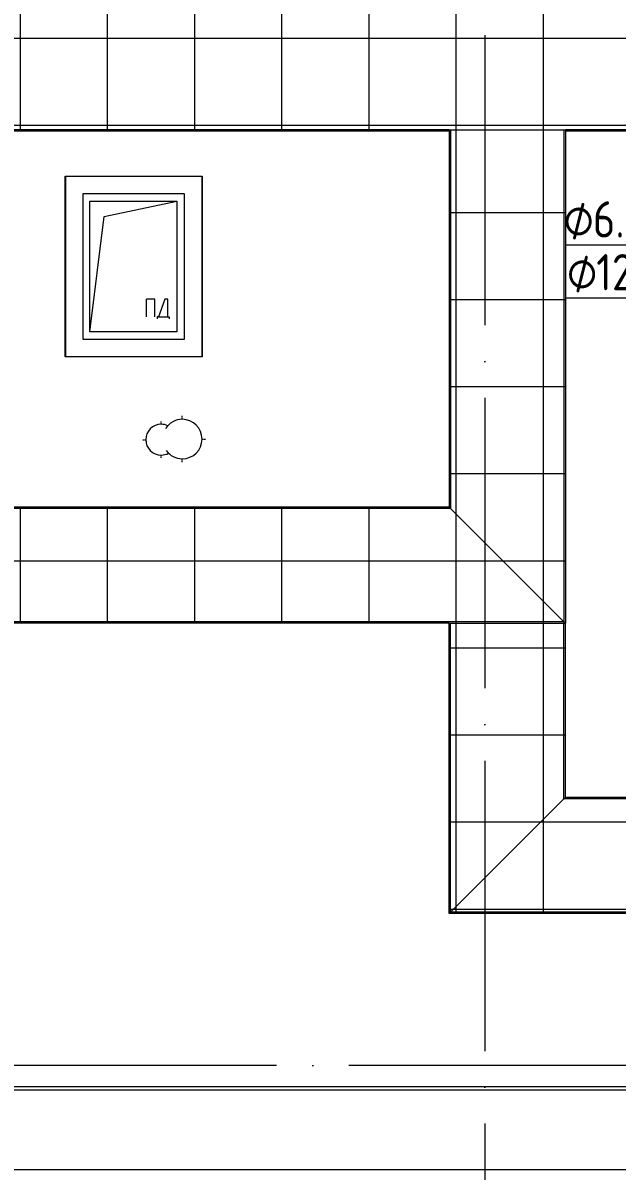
# Model space of a CAD drawing. Header units: millimetres. Extents: x -88595 to 880822, y -1054509 to -148035.
# Drawn here: x 518784 to 522874, y -283580 to -275669 of the extents above; entities that cross this region are included whole.
import ezdxf

# ---------------------------------------------------------------- set-up
doc = ezdxf.new("R2010")
doc.units = ezdxf.units.MM
doc.linetypes.add('ADSK_Линия сетки', pattern=[25, 20, -2.5, 0, -2.5])
doc.linetypes.add('ADSK_Осевая', pattern=[14, 10, -2, 0, -2])
for name, color, linetype, lineweight in [('Воздуховоды', 7, 'Continuous', 18), ('Крыша', 7, 'Continuous', 9), ('Марки', 7, 'Continuous', 20), ('Оборудование', 7, 'Continuous', 18), ('Ограждение', 7, 'Continuous', 9), ('Оси', 7, 'Continuous', 9), ('Стены внутренние', 7, 'Continuous', 18), ('Стены наружные', 7, 'Continuous', 18)]:
    doc.layers.add(name, color=color, linetype=linetype, lineweight=lineweight)
doc.styles.add('$3$GOST Common_3', font='GOST_Common.ttf', dxfattribs={"width": 0.9, "height": 250})
doc.styles.add('$7$GOST Common', font='GOST_Common.ttf', dxfattribs={"width": 0.9, "height": 250})
pattern_1 = [(0, (548766.5, 663825.2), (0, 600), []), (90, (548766.5, 663825.2), (-600, 4e-14), [])]

# ---------------------------------------------------------------- blocks, each defined once
blk = doc.blocks.new('$0$ADSK_M_Трубы - Диаметр_8-160846-В_Координация_кровля ОВ3')
at = {"layer": 'Марки'}
blk.add_line((0, 0), (8, 0), dxfattribs=at)
blk = doc.blocks.new('Кровля')
at = {"layer": 'Ограждение'}
h = blk.add_hatch(dxfattribs=at)
h.set_pattern_fill('FP_25', color=256, style=0, pattern_type=2)
h.set_pattern_definition(pattern_1)
h.paths.add_polyline_path([(564081.9, 650032.5), (562901.9, 651212.5), (516283.2, 651212.5), (516283.2, 650032.5), (564012.7, 650032.5)])
h = blk.add_hatch(dxfattribs=at)
h.set_pattern_fill('FP_65', color=256, style=0, pattern_type=2)
h.set_pattern_definition([(0, (548766.5, 658571.84), (0, 424.264), []), (90, (548766.5, 658571.84), (-600, 4e-14), [])])
h.paths.add_polyline_path([(564081.9, 650022.5), (564091.9, 650022.5), (564081.9, 650032.5), (534785.5, 650032.5), (534785.5, 650022.5), (564012.7, 650022.5)])
h.paths.add_polyline_path([(516283.2, 650022.5), (533985.5, 650022.5), (533985.5, 650032.5), (516283.2, 650032.5)])
h = blk.add_hatch(dxfattribs=at)
h.set_pattern_fill('FP_101', color=256, style=0, pattern_type=2)
h.set_pattern_definition([(0, (541019, 663825.2), (0, 600), []), (90, (541019, 663825.2), (-424.264, 3e-14), [])])
h.paths.add_polyline_path([(533995.5, 647422.5), (533995.5, 650032.5), (533985.5, 650032.5), (533985.5, 647432.5)])
h = blk.add_hatch(dxfattribs=at)
h.set_pattern_fill('FP_25', color=256, style=0, pattern_type=2)
h.set_pattern_definition(pattern_1)
h.paths.add_polyline_path([(534775.5, 646642.5), (534775.5, 650032.5), (533995.5, 650032.5), (533995.5, 647422.5), (534714.4, 646703.6)])
h = blk.add_hatch(dxfattribs=at)
h.set_pattern_fill('FP_100', color=256, style=0, pattern_type=2)
h.set_pattern_definition([(0, (542133, 663825.2), (0, 600), []), (90, (542133, 663825.2), (-424.264, 3e-14), [])])
h.paths.add_polyline_path([(534785.5, 646632.5), (534785.5, 650032.5), (534775.5, 650032.5), (534775.5, 646642.5)])
h = blk.add_hatch(dxfattribs=at)
h.set_pattern_fill('FP_18', color=256, style=0, pattern_type=2)
h.set_pattern_definition(pattern_1)
h.paths.add_polyline_path([(528995.5, 646642.5), (534775.5, 646642.5), (533995.5, 647422.5), (529775.5, 647422.5), (529056.6, 646703.6)])
h = blk.add_hatch(dxfattribs=at)
h.set_pattern_fill('FP_103', color=256, style=0, pattern_type=2)
h.set_pattern_definition([(0, (548766.5, 655985.84), (0, 424.264), []), (90, (548766.5, 655985.84), (-600, 4e-14), [])])
h.paths.add_polyline_path([(533985.5, 647422.5), (533995.5, 647422.5), (533985.5, 647432.5), (529785.5, 647432.5), (529775.5, 647422.5), (533683, 647422.5)])
h = blk.add_hatch(dxfattribs=at)
h.set_pattern_fill('FP_102', color=256, style=0, pattern_type=2)
h.set_pattern_definition([(0, (548766.5, 654871.84), (0, 424.264), []), (90, (548766.5, 654871.84), (-600, 4e-14), [])])
h.paths.add_polyline_path([(534775.5, 646632.5), (534785.5, 646632.5), (534775.5, 646642.5), (528995.5, 646642.5), (528985.5, 646632.5), (534613.4, 646632.5)])
h = blk.add_hatch(dxfattribs=at)
h.set_pattern_fill('FP_128', color=256, style=0, pattern_type=2)
h.set_pattern_definition([(0, (542974, 663825.2), (0, 600), []), (90, (542974, 663825.2), (-424.264, 3e-14), [])])
h.paths.add_polyline_path([(533985.5, 644632.5), (533995.5, 644642.5), (533995.5, 646632.5), (533985.5, 646632.5), (533985.5, 644642.5)])
h = blk.add_hatch(dxfattribs=at)
h.set_pattern_fill('FP_18', color=256, style=0, pattern_type=2)
h.set_pattern_definition(pattern_1)
h.paths.add_polyline_path([(533995.5, 644642.5), (534775.5, 645422.5), (534775.5, 646632.5), (533995.5, 646632.5), (533995.5, 644906.1)])
h = blk.add_hatch(dxfattribs=at)
h.set_pattern_fill('FP_129', color=256, style=0, pattern_type=2)
h.set_pattern_definition([(0, (540178, 663825.2), (0, 600), []), (90, (540178, 663825.2), (-424.264, 3e-14), [])])
h.paths.add_polyline_path([(534775.5, 645422.5), (534785.5, 645432.5), (534785.5, 646632.5), (534775.5, 646632.5), (534775.5, 645432.5)])
h = blk.add_hatch(dxfattribs=at)
h.set_pattern_fill('FP_25', color=256, style=0, pattern_type=2)
h.set_pattern_definition(pattern_1)
h.paths.add_polyline_path([(537404.4, 644642.5), (540350.5, 644642.5), (539570.5, 645422.5), (534775.5, 645422.5), (533995.5, 644642.5), (537032.3, 644642.5)])
h = blk.add_hatch(dxfattribs=at)
h.set_pattern_fill('FP_131', color=256, style=0, pattern_type=2)
h.set_pattern_definition([(0, (548766.5, 653030.84), (0, 424.264), []), (90, (548766.5, 653030.84), (-600, 4e-14), [])])
h.paths.add_polyline_path([(539560.5, 645422.5), (539570.5, 645422.5), (539560.5, 645432.5), (534785.5, 645432.5), (534775.5, 645422.5), (539265.1, 645422.5)])
h = blk.add_hatch(dxfattribs=at)
h.set_pattern_fill('FP_130', color=256, style=0, pattern_type=2)
h.set_pattern_definition([(0, (548766.5, 655826.84), (0, 424.264), []), (90, (548766.5, 655826.84), (-600, 4e-14), [])])
h.paths.add_polyline_path([(540350.5, 644632.5), (540360.5, 644632.5), (540350.5, 644642.5), (533995.5, 644642.5), (533985.5, 644632.5), (540009.4, 644632.5)])
at = {"lineweight": 18}
for p, q in [((531510.8, 648640.5), (531510.8, 649540.5)), ((531510.8, 649540.5), (532110.6, 649540.5)), ((531609.9, 649434.3), (532110.6, 649540.5)), ((532110.6, 649540.5), (532110.6, 648640.5)), ((531510.8, 648640.5), (531609.9, 649434.3)), ((531959.2, 648864.1), (531901.8, 648864.1)), ((531901.8, 648744.1), (531901.8, 648864.1)), ((531959.2, 648744.1), (531959.2, 648864.1)), ((532028, 648864.1), (531984.3, 648744.1)), ((532047.7, 648864.1), (532028, 648864.1)), ((532047.7, 648744.1), (532047.7, 648864.1)), ((531974.3, 648744.1), (531974.3, 648729.1)), ((531984.3, 648744.1), (531974.3, 648744.1)), ((531984.3, 648744.1), (532047.7, 648744.1)), ((532047.7, 648744.1), (532057.7, 648744.1)), ((532057.7, 648744.1), (532057.7, 648729.1)), ((532110.6, 648640.5), (531510.8, 648640.5))]:
    blk.add_line(p, q, dxfattribs=at)
at = {"layer": 'Воздуховоды', "linetype": 'ADSK_Осевая'}
for p, q in [((532002.6, 648003.2), (532002.6, 648022)), ((532148.2, 648037.2), (532148.2, 648061.2)), ((531877.6, 647897), (531896.8, 647897)), ((532284.2, 647901.2), (532308.2, 647901.2)), ((532002.6, 647772), (532002.6, 647790.7)), ((532148.2, 647741.2), (532148.2, 647765.2))]:
    blk.add_line(p, q, dxfattribs=at)
at = {"layer": 'Воздуховоды'}
for centre, radius, start, end in [((532148.2, 647901.2), 136, 90, 147.84638), ((532148.2, 647901.2), 136, 270, 90), ((532002.6, 647897), 106.2, 90, 270), ((532002.6, 647897), 106.2, 64.6062, 90), ((532002.6, 647897), 106.2, 270, 298.81089), ((532148.2, 647901.2), 136, 215.36831, 270)]:
    blk.add_arc(centre, radius, start, end, dxfattribs=at)
at = {"layer": 'Крыша'}
for p, q in [((531510.8, 649540.5), (532110.6, 649540.5)), ((531510.8, 648640.5), (531510.8, 649540.5)), ((532110.6, 649540.5), (532110.6, 648640.5)), ((532110.6, 648640.5), (531510.8, 648640.5))]:
    blk.add_line(p, q, dxfattribs=at)
at = {"layer": 'Ограждение'}
for p, q in [((533985.5, 650032.5), (516283.2, 650032.5)), ((533985.5, 650022.5), (529785.5, 650022.5)), ((533985.5, 650032.5), (533995.5, 650032.5)), ((533985.5, 650032.5), (533985.5, 647432.5)), ((533995.5, 650032.5), (534775.5, 650032.5)), ((533995.5, 650032.5), (533995.5, 647422.5)), ((534775.5, 650032.5), (534785.5, 650032.5)), ((534775.5, 650032.5), (534775.5, 646642.5)), ((564081.9, 650032.5), (534785.5, 650032.5)), ((534785.5, 650032.5), (534785.5, 646632.5)), ((556385.5, 650022.5), (534785.5, 650022.5)), ((533995.5, 647422.5), (529775.5, 647422.5)), ((533985.5, 647432.5), (529785.5, 647432.5)), ((533985.5, 647432.5), (533995.5, 647422.5)), ((533995.5, 647422.5), (534775.5, 646642.5)), ((533985.5, 646632.5), (528985.5, 646632.5)), ((534775.5, 646642.5), (528995.5, 646642.5)), ((533985.5, 646632.5), (533995.5, 646632.5)), ((533985.5, 644632.5), (533985.5, 646632.5)), ((533995.5, 646632.5), (534775.5, 646632.5)), ((533995.5, 644642.5), (533995.5, 646632.5)), ((534775.5, 646642.5), (534785.5, 646632.5)), ((534775.5, 646632.5), (534785.5, 646632.5)), ((534775.5, 645422.5), (534775.5, 646632.5)), ((534785.5, 645432.5), (534785.5, 646632.5)), ((533995.5, 644642.5), (534775.5, 645422.5)), ((534775.5, 645422.5), (534785.5, 645432.5)), ((539570.5, 645422.5), (534775.5, 645422.5)), ((539560.5, 645432.5), (534785.5, 645432.5)), ((533985.5, 644632.5), (533995.5, 644642.5)), ((540360.5, 644632.5), (533985.5, 644632.5)), ((540350.5, 644642.5), (533995.5, 644642.5)), ((516105.2, 643439.7), (583176.3, 643439.7)), ((516105.2, 643418.5), (583197.5, 643418.5)), ((514713.5, 642868.5), (583747.5, 642868.5))]:
    blk.add_line(p, q, dxfattribs=at)
at = {"layer": 'Оси', "linetype": 'ADSK_Линия сетки', "ltscale": 100}
for p, q in [((534230.5, 660685.5), (534230.5, 629959.3)), ((585297.8, 643585.5), (508358.2, 643585.5))]:
    blk.add_line(p, q, dxfattribs=at)
at = {"layer": 'Стены внутренние'}
for p, q in [((531341.8, 649712.5), (532285.8, 649712.5)), ((531341.8, 648468.5), (531341.8, 649712.5)), ((532285.8, 649710.5), (531341.8, 649710.5)), ((531343.8, 649710.5), (531343.8, 648468.5)), ((532285.8, 649712.5), (532285.8, 648468.5)), ((532285.8, 648468.5), (531341.8, 648468.5)), ((531343.8, 648470.5), (532285.8, 648470.5))]:
    blk.add_line(p, q, dxfattribs=at)
at = {"layer": 'Стены наружные'}
for p, q in [((532283.8, 649710.5), (532283.8, 648470.5)), ((532163.8, 649590.5), (531463.8, 649590.5)), ((531463.8, 649590.5), (531463.8, 648590.5)), ((532163.8, 648590.5), (532163.8, 649590.5)), ((531463.8, 648590.5), (532163.8, 648590.5))]:
    blk.add_line(p, q, dxfattribs=at)

msp = doc.modelspace()

# ---------------------------------------------------------------- block references
at = {"layer": 'Марки', "xscale": 99.99999999999993, "yscale": 99.99999999999993, "zscale": 99.99999999999993}
for p in [(522525.7, -277198.9), (522525.7, -277563.3)]:
    msp.add_blockref('$0$ADSK_M_Трубы - Диаметр_8-160846-В_Координация_кровля ОВ3', p, dxfattribs=at)
at = {"layer": 'Оборудование', "color": 5, "true_color": 0x0000ff}
msp.add_blockref('Кровля', (-12267.3, -926437.4), dxfattribs=at)

# ---------------------------------------------------------------- texts
at = {"layer": 'Марки', "lineweight": 9, "char_height": 250, "attachment_point": 1}
for s, insert, width, style in [('\\fGOST Common|b0|i0|c254|p34|;\\W.9;⌀', (522504.9, -276897.3), 245.316, '$3$GOST Common_3'), ('6.35', (522707.3, -276897.3), 663.797, '$7$GOST Common'), ('\\fGOST Common|b0|i0|c254|p34|;\\W.9;⌀', (522528.7, -277261.7), 245.316, '$3$GOST Common_3'), ('12.7', (522731.1, -277261.7), 606.076, '$7$GOST Common')]:
    msp.add_mtext(s, dxfattribs=dict(at, insert=insert, width=width, style=style))

doc.saveas('drawing.dxf')
